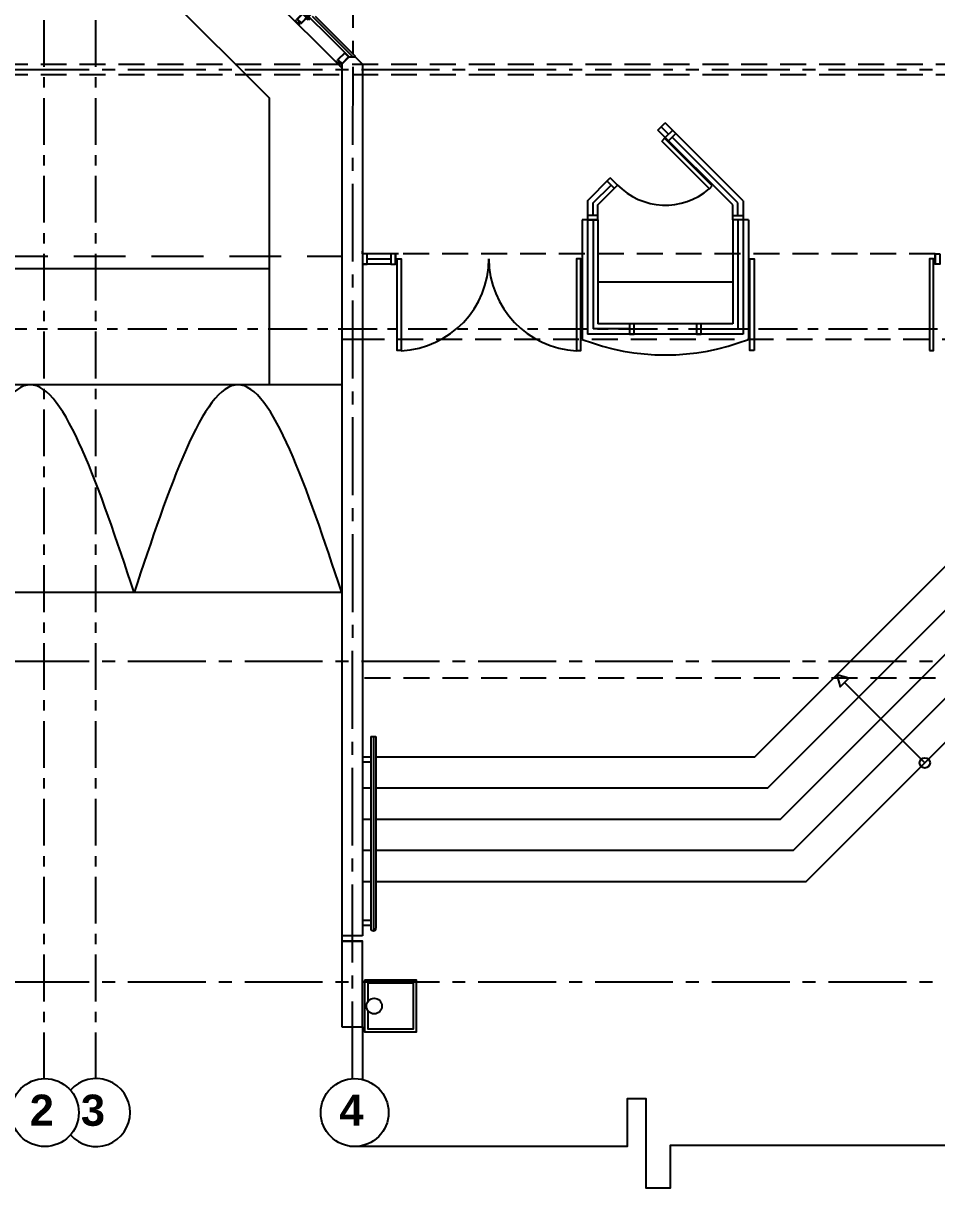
# Model space of a CAD drawing. Extents: x 504.5 to 598.6, y 648.3 to 688.4.
# Drawn here: x 563.94 to 572.74, y 648.29 to 659.51 of the extents above; entities that cross this region are included whole.
import ezdxf

# ---------------------------------------------------------------- set-up
doc = ezdxf.new("R2010")
doc.units = 0
doc.header["$MEASUREMENT"] = 0
for name, pattern in [('CENTER2', [1.125, 0.75, -0.125, 0.125, -0.125]), ('DASHED2', [0.375, 0.25, -0.125]), ('HIDDEN', [0.375, 0.25, -0.125])]:
    doc.linetypes.add(name, pattern=pattern)
for name, color, linetype in [('2', 1, 'CONTINUOUS'), ('9', 1, 'DASHED2'), ('EJES', 6, 'CENTER2'), ('escaleras', 1, 'CONTINUOUS'), ('METAL', 1, 'CONTINUOUS'), ('MUEBLES', 1, 'CONTINUOUS'), ('murosbajos', 3, 'CONTINUOUS'), ('paredes', 2, 'CONTINUOUS'), ('pisoplanta', 1, 'CONTINUOUS'), ('PROYECCIONES', 6, 'HIDDEN'), ('PUERTAS', 1, 'CONTINUOUS'), ('talud', 5, 'CONTINUOUS'), ('texturas', 6, 'CONTINUOUS'), ('ventana', 1, 'CONTINUOUS'), ('ventanas', 1, 'CONTINUOUS'), ('vidrio', 6, 'CONTINUOUS')]:
    doc.layers.add(name, color=color, linetype=linetype)
doc.styles.add('ALR4', font='sanssb__.ttf')

# ---------------------------------------------------------------- blocks, each defined once
blk = doc.blocks.new('apoymuro-cortina')
at = {"layer": 'vidrio', "color": 1, "linetype": 'Continuous'}
for p, q in [((0, 0), (-0.099, 0)), ((0, -0.057), (0, 0)), ((-0.125, -0.001), (-0.125, -0.057)), ((-0.119, 0), (-0.124, 0)), ((-0.124, -0.057), (-0.119, -0.057)), ((-0.122, -0.01), (-0.122, -0.003)), ((-0.122, -0.032), (-0.122, -0.013)), ((-0.096, -0.032), (-0.122, -0.032)), ((-0.122, -0.035), (-0.096, -0.035)), ((-0.122, -0.044), (-0.122, -0.035)), ((-0.122, -0.054), (-0.122, -0.048)), ((-0.121, -0.003), (-0.12, -0.003)), ((-0.12, -0.01), (-0.121, -0.01)), ((-0.121, -0.013), (-0.119, -0.013)), ((-0.119, -0.045), (-0.121, -0.045)), ((-0.121, -0.047), (-0.12, -0.047)), ((-0.12, -0.055), (-0.121, -0.055)), ((-0.12, -0.003), (-0.12, -0.004)), ((-0.12, -0.009), (-0.12, -0.01)), ((-0.12, -0.047), (-0.12, -0.048)), ((-0.12, -0.054), (-0.12, -0.055)), ((-0.119, -0.004), (-0.119, -0.001)), ((-0.119, -0.012), (-0.119, -0.009)), ((-0.119, -0.048), (-0.119, -0.045)), ((-0.119, -0.057), (-0.119, -0.054)), ((-0.1, -0.001), (-0.1, -0.004)), ((-0.1, -0.009), (-0.1, -0.012)), ((-0.1, -0.045), (-0.1, -0.048)), ((-0.1, -0.054), (-0.1, -0.057)), ((-0.099, -0.013), (-0.097, -0.013)), ((-0.097, -0.045), (-0.099, -0.045)), ((-0.099, -0.057), (-0.094, -0.057)), ((-0.098, -0.003), (-0.097, -0.003)), ((-0.098, -0.004), (-0.098, -0.003)), ((-0.098, -0.01), (-0.098, -0.009)), ((-0.097, -0.01), (-0.098, -0.01)), ((-0.098, -0.047), (-0.097, -0.047)), ((-0.098, -0.048), (-0.098, -0.047)), ((-0.098, -0.055), (-0.098, -0.054)), ((-0.097, -0.055), (-0.098, -0.055)), ((-0.096, -0.003), (-0.096, -0.01)), ((-0.096, -0.013), (-0.096, -0.032)), ((-0.096, -0.035), (-0.096, -0.044)), ((-0.096, -0.048), (-0.096, -0.054)), ((-0.094, -0.057), (0, -0.057)), ((-0.093, -0.003), (-0.093, -0.054)), ((-0.004, -0.003), (-0.093, -0.003)), ((-0.093, -0.055), (-0.004, -0.055)), ((-0.003, -0.054), (-0.003, -0.003))]:
    blk.add_line(p, q, dxfattribs=at)
at = {"layer": 'vidrio', "linetype": 'Continuous'}
for p, q in [((-0.04, 0.002), (-0.04, 0.005)), ((-0.04, 0.005), (0.031, 0.005)), ((0.027, 0.002), (-0.04, 0.002)), ((-0.032, 0.006), (-0.032, 0.008)), ((-0.032, 0.008), (-0.006, 0.008)), ((-0.006, 0.006), (-0.032, 0.006)), ((-0.009, 0.01), (-0.029, 0.01)), ((-0.029, 0.01), (-0.029, 0.008)), ((-0.029, 0.008), (-0.009, 0.008)), ((-0.028, 0.011), (-0.028, 0.02)), ((-0.026, 0.021), (-0.011, 0.021)), ((-0.011, 0.011), (-0.026, 0.011)), ((-0.024, 0.02), (-0.024, 0.011)), ((-0.015, 0.021), (-0.023, 0.021)), ((-0.014, 0.011), (-0.014, 0.02)), ((-0.009, 0.02), (-0.009, 0.011)), ((-0.009, 0.008), (-0.009, 0.01)), ((-0.006, 0.008), (-0.006, 0.006)), ((0.027, -0.059), (0.027, 0.002)), ((0.031, -0.063), (0.031, 0.005)), ((-0.105, -0.044), (-0.113, -0.044)), ((-0.04, -0.059), (0.027, -0.059)), ((-0.04, -0.063), (-0.04, -0.059)), ((0.031, -0.063), (-0.04, -0.063)), ((-0.032, -0.063), (-0.032, -0.065)), ((-0.006, -0.063), (-0.032, -0.063)), ((-0.032, -0.065), (-0.006, -0.065)), ((-0.029, -0.068), (-0.029, -0.065)), ((-0.029, -0.065), (-0.009, -0.065)), ((-0.009, -0.068), (-0.029, -0.068)), ((-0.028, -0.069), (-0.028, -0.078)), ((-0.011, -0.068), (-0.026, -0.068)), ((-0.026, -0.078), (-0.011, -0.078)), ((-0.013, -0.005), (-0.025, -0.005)), ((-0.025, -0.005), (-0.025, -0.052)), ((-0.025, -0.052), (-0.013, -0.052)), ((-0.025, -0.083), (-0.025, -0.078)), ((-0.013, -0.079), (-0.025, -0.079)), ((-0.013, -0.081), (-0.025, -0.081)), ((-0.025, -0.083), (-0.024, -0.084)), ((-0.013, -0.083), (-0.025, -0.083)), ((-0.024, -0.078), (-0.024, -0.069)), ((-0.014, -0.084), (-0.024, -0.084)), ((-0.015, -0.078), (-0.023, -0.078)), ((-0.015, -0.08), (-0.023, -0.08)), ((-0.015, -0.082), (-0.023, -0.082)), ((-0.019, -0.084), (-0.019, -0.084)), ((-0.014, -0.069), (-0.014, -0.078)), ((-0.013, -0.083), (-0.014, -0.084)), ((-0.013, -0.052), (-0.013, -0.005)), ((-0.013, -0.083), (-0.013, -0.078)), ((-0.009, -0.065), (-0.009, -0.068)), ((-0.009, -0.078), (-0.009, -0.069)), ((-0.006, -0.065), (-0.006, -0.063))]:
    blk.add_line(p, q, dxfattribs=at)
at = {"layer": 'vidrio', "color": 1, "linetype": 'Continuous', "extrusion": (0, 0, -1)}
for centre, major_axis, start_param, end_param in [((-0.099, -0.001), (0.000451, -0.000451), 2.356194, 3.926991), ((-0.124, -0.001), (0.000451, -0.000451), 2.356194, 3.926991), ((-0.124, -0.057), (0.000451, 0.000451), 2.356194, 3.926991), ((-0.121, -0.003), (0.000451, -0.000451), 2.356194, 3.926991), ((-0.121, -0.01), (0.000451, 0.000451), 2.356194, 3.926991), ((-0.121, -0.013), (0.000451, -0.000451), 2.356194, 3.926991), ((-0.121, -0.044), (0.000451, 0.000451), 2.356194, 3.926991), ((-0.121, -0.048), (0.000451, -0.000451), 2.356194, 3.926991), ((-0.121, -0.054), (0.000451, 0.000451), 2.356194, 3.926991), ((-0.119, -0.004), (0.000451, 0.000451), 2.356194, 3.926991), ((-0.119, -0.009), (0.000451, -0.000451), 2.356194, 3.926991), ((-0.119, -0.048), (0.000451, 0.000451), 2.356194, 3.926991), ((-0.119, -0.054), (0.000451, -0.000451), 2.356194, 3.926991), ((-0.119, -0.001), (0.000451, -0.000451), 3.926991, 5.497787), ((-0.119, -0.004), (0.000451, -0.000451), -0.785398, 0.785398), ((-0.119, -0.009), (0.000451, -0.000451), 3.926991, 5.497787), ((-0.119, -0.012), (0.000451, -0.000451), -0.785398, 0.785398), ((-0.119, -0.045), (0.000451, -0.000451), 3.926991, 5.497787), ((-0.119, -0.048), (0.000451, -0.000451), -0.785398, 0.785398), ((-0.119, -0.054), (0.000451, -0.000451), 3.926991, 5.497787), ((-0.119, -0.057), (0.000451, -0.000451), -0.785398, 0.785398), ((-0.099, -0.004), (0.000451, 0.000451), 2.356194, 3.926991), ((-0.099, -0.009), (0.000451, -0.000451), 2.356194, 3.926991), ((-0.099, -0.012), (0.000451, 0.000451), 2.356194, 3.926991), ((-0.099, -0.045), (0.000451, -0.000451), 2.356194, 3.926991), ((-0.099, -0.048), (0.000451, 0.000451), 2.356194, 3.926991), ((-0.099, -0.054), (0.000451, -0.000451), 2.356194, 3.926991), ((-0.099, -0.057), (0.000451, 0.000451), 2.356194, 3.926991), ((-0.099, -0.004), (0.000451, -0.000451), -0.785398, 0.785398), ((-0.099, -0.009), (0.000451, -0.000451), 3.926991, 5.497787), ((-0.099, -0.048), (0.000451, -0.000451), -0.785398, 0.785398), ((-0.099, -0.054), (0.000451, -0.000451), 3.926991, 5.497787), ((-0.097, -0.003), (0.000451, 0.000451), 5.497787, 7.068583), ((-0.097, -0.01), (0.000451, -0.000451), -0.785398, 0.785398), ((-0.097, -0.013), (0.000451, -0.000451), 3.926991, 5.497787), ((-0.097, -0.044), (0.000451, -0.000451), -0.785398, 0.785398), ((-0.097, -0.048), (0.000451, 0.000451), 5.497787, 7.068583), ((-0.093, -0.003), (0.000361, 0.000361), 3.926991, 5.497787), ((-0.093, -0.054), (0.000361, 0.000361), 2.356194, 3.926991)]:
    blk.add_ellipse(centre, major_axis=major_axis, ratio=1, start_param=start_param, end_param=end_param, dxfattribs=at)
at = {"layer": 'vidrio', "linetype": 'Continuous', "extrusion": (0, 0, -1)}
for centre, major_axis, start_param, end_param in [((-0.026, 0.016), (0.00325, -0.00325), 3.399063, 4.454918), ((-0.026, 0.015), (0.00325, -0.00325), 0.257471, 1.313326), ((-0.019, 0), (0.0144, -0.0144), 3.678281, 4.175701), ((-0.019, 0.031), (0.0144, 0.0144), 2.107484, 2.604904), ((-0.011, 0.016), (0.00325, -0.00325), 3.399063, 4.454918), ((-0.011, 0.015), (0.00325, -0.00325), 0.257471, 1.313326), ((-0.026, -0.073), (0.00325, 0.00325), 4.96986, 6.025715), ((-0.026, -0.074), (0.00325, 0.00325), 1.828267, 2.884122), ((-0.019, -0.088), (0.0144, 0.0144), 5.249077, 5.746497), ((-0.019, -0.058), (0.0144, -0.0144), 0.536688, 1.034108), ((-0.011, -0.073), (0.00325, 0.00325), 4.96986, 6.025715), ((-0.011, -0.074), (0.00325, 0.00325), 1.828267, 2.884122)]:
    blk.add_ellipse(centre, major_axis=major_axis, ratio=1, start_param=start_param, end_param=end_param, dxfattribs=at)
at = {"layer": 'vidrio', "color": 5, "linetype": 'Continuous', "extrusion": (0, 0, -1)}
for centre, major_axis, start_param, end_param in [((-0.004, -0.003), (0.000361, -0.000361), 3.926991, 5.497787), ((-0.004, -0.054), (0.000361, 0.000361), 0.785398, 2.356194)]:
    blk.add_ellipse(centre, major_axis=major_axis, ratio=1, start_param=start_param, end_param=end_param, dxfattribs=at)

msp = doc.modelspace()

# ---------------------------------------------------------------- linework, layer by layer
at = {"layer": '2'}
for points in [[(566.313, 657.143), (559.108, 657.143), (559.108, 676.511), (561.469, 676.511)], [(567.081, 648.695), (569.755, 648.695), (569.755, 649.153), (569.934, 649.153), (569.934, 648.293), (570.17, 648.293), (570.17, 648.702), (574.201, 648.702)]]:
    msp.add_lwpolyline(points, dxfattribs=at)
for centre in [(564.143, 649.017), (567.128, 649.017)]:
    msp.add_circle(centre, 0.327, dxfattribs=at)
msp.add_arc((564.637, 649.017), 0.327, 221.0636, 138.9364, dxfattribs=at)
at = {"layer": '9'}
msp.add_line((567.223, 653.204), (579.062, 653.204), dxfattribs=at)
at = {"layer": 'EJES', "ltscale": 0.6}
for p, q in [((564.136, 649.338), (564.136, 683.009)), ((564.634, 649.338), (564.634, 683.009))]:
    msp.add_line(p, q, dxfattribs=at)
at = {"layer": 'EJES'}
for p, q in [((567.106, 649.338), (567.127, 683.009)), ((554.819, 659.064), (591.526, 659.064)), ((554.819, 653.364), (591.526, 653.364)), ((554.819, 650.276), (591.526, 650.276))]:
    msp.add_line(p, q, dxfattribs=at)
at = {"layer": 'EJES', "ltscale": 0.5}
msp.add_line((554.819, 656.564), (573.114, 656.564), dxfattribs=at)
at = {"layer": 'escaleras'}
for p, q in [((570.982, 652.444), (572.822, 654.283)), ((571.107, 652.144), (573.034, 654.071)), ((571.231, 651.844), (573.246, 653.859)), ((571.355, 651.544), (573.458, 653.647)), ((571.479, 651.244), (573.67, 653.434)), ((572.621, 652.385), (571.846, 653.159)), ((567.333, 652.444), (570.982, 652.444)), ((567.203, 652.144), (567.283, 652.144)), ((567.333, 652.144), (571.107, 652.144)), ((567.203, 651.844), (567.283, 651.844)), ((567.333, 651.844), (571.231, 651.844)), ((567.203, 651.544), (567.283, 651.544)), ((567.333, 651.544), (571.355, 651.544)), ((567.203, 651.244), (567.283, 651.244)), ((567.333, 651.244), (571.479, 651.244)), ((567.203, 649.843), (567.203, 649.338))]:
    msp.add_line(p, q, dxfattribs=at)
msp.add_lwpolyline([(571.772, 653.234), (571.804, 653.116), (571.889, 653.202)], close=True, dxfattribs=at)
msp.add_circle((572.621, 652.385), 0.05, dxfattribs=at)
at = {"layer": 'METAL'}
msp.add_circle((567.316, 650.043), 0.075, dxfattribs=at)
at = {"layer": 'MUEBLES'}
msp.add_line((567.203, 657.289), (567.203, 657.314), dxfattribs=at)
msp.add_line((567.203, 657.289), (567.203, 657.314), dxfattribs=at)
for points in [[(569.371, 657.614), (569.471, 657.614), (569.471, 657.658), (569.371, 657.658)], [(570.871, 657.614), (570.771, 657.614), (570.771, 657.658), (570.871, 657.658)], [(567.203, 657.289), (567.203, 657.189), (567.247, 657.189), (567.247, 657.289)], [(567.477, 657.289), (567.477, 657.189), (567.521, 657.189), (567.521, 657.289)], [(572.765, 657.289), (572.765, 657.189), (572.721, 657.189), (572.721, 657.289)], [(569.777, 656.614), (569.777, 656.514), (569.821, 656.514), (569.821, 656.614)], [(570.421, 656.614), (570.421, 656.514), (570.465, 656.514), (570.465, 656.614)]]:
    msp.add_lwpolyline(points, close=True, dxfattribs=at)
msp.add_arc((570.121, 658.522), 2.208, 248.7607, 291.2393, dxfattribs=at)
at = {"layer": 'murosbajos'}
for p, q in [((567.003, 656.464), (567.003, 650.718)), ((567.203, 656.489), (567.203, 650.718)), ((567.003, 650.668), (567.203, 650.668))]:
    msp.add_line(p, q, dxfattribs=at)
at = {"layer": 'murosbajos', "color": 5}
for p, q in [((567.283, 652.638), (567.283, 650.793)), ((567.283, 652.638), (567.333, 652.638)), ((567.333, 652.638), (567.333, 650.793)), ((567.203, 652.444), (567.283, 652.444)), ((567.203, 652.394), (567.283, 652.394)), ((567.283, 650.868), (567.203, 650.868)), ((567.283, 650.818), (567.203, 650.818))]:
    msp.add_line(p, q, dxfattribs=at)
at = {"layer": 'murosbajos', "color": 6}
msp.add_line((567.308, 652.638), (567.308, 650.768), dxfattribs=at)
at = {"layer": 'murosbajos', "color": 5}
msp.add_arc((567.308, 650.793), 0.025, 180, 0, dxfattribs=at)
at = {"layer": 'paredes'}
for p, q in [((567.003, 659.114), (567.074, 659.185)), ((567.003, 659.114), (567.003, 656.464)), ((567.074, 659.185), (567.133, 659.185)), ((567.203, 659.114), (567.133, 659.185)), ((567.203, 659.114), (567.203, 656.464)), ((567.203, 656.464), (567.003, 656.464))]:
    msp.add_line(p, q, dxfattribs=at)
at = {"layer": 'paredes', "color": 1}
msp.add_line((567.003, 650.718), (567.003, 650.668), dxfattribs=at)
at = {"layer": 'paredes', "color": 3}
msp.add_line((567.203, 650.718), (567.003, 650.718), dxfattribs=at)
at = {"layer": 'paredes'}
msp.add_lwpolyline([(567.003, 649.843), (567.203, 649.843), (567.203, 650.668), (567.003, 650.668)], close=True, dxfattribs=at)
at = {"layer": 'pisoplanta', "color": 6}
for p, q in [((566.718, 659.576), (567.109, 659.185)), ((566.747, 659.576), (567.133, 659.19)), ((567.133, 659.185), (567.133, 659.19))]:
    msp.add_line(p, q, dxfattribs=at)
at = {"layer": 'PROYECCIONES'}
for p, q in [((559.978, 659.114), (572.966, 659.114)), ((559.978, 659.014), (572.981, 659.014)), ((572.721, 657.289), (567.521, 657.289)), ((573.039, 656.464), (567.203, 656.464))]:
    msp.add_line(p, q, dxfattribs=at)
at = {"layer": 'PROYECCIONES', "color": 3, "ltscale": 2}
msp.add_line((561.421, 657.264), (567.003, 657.264), dxfattribs=at)
at = {"layer": 'PUERTAS'}
for points in [[(567.576, 656.355), (567.536, 656.355), (567.536, 657.239), (567.576, 657.239)], [(569.266, 656.355), (569.306, 656.355), (569.306, 657.239), (569.266, 657.239)], [(570.976, 656.355), (570.936, 656.355), (570.936, 657.239), (570.976, 657.239)], [(572.666, 656.355), (572.706, 656.355), (572.706, 657.239), (572.666, 657.239)]]:
    msp.add_lwpolyline(points, close=True, dxfattribs=at)
for centre, start, end in [((567.536, 657.239), 272.5905, 0), ((569.306, 657.239), 180, 267.4095)]:
    msp.add_arc(centre, 0.885, start, end, dxfattribs=at)
at = {"layer": 'talud'}
for p, q in [((567.003, 656.027), (557.778, 656.027)), ((567.003, 654.027), (555.778, 654.027))]:
    msp.add_line(p, q, dxfattribs=at)
at = {"layer": 'texturas', "color": 1}
for p, q in [((563.353, 661.739), (566.303, 658.789)), ((566.303, 658.789), (566.303, 656.027))]:
    msp.add_line(p, q, dxfattribs=at)
at = {"layer": 'texturas'}
for points in [[(565.003, 654.027), (564.003, 656.027), (563.003, 654.027)], [(567.003, 654.027), (566.003, 656.027), (565.003, 654.027)]]:
    msp.add_spline(points, degree=3, dxfattribs=at)
at = {"layer": 'ventana'}
for p, q in [((570.05, 658.479), (570.121, 658.549)), ((570.871, 657.799), (570.121, 658.549)), ((570.771, 657.758), (570.05, 658.479)), ((570.152, 658.439), (570.081, 658.51)), ((570.121, 658.408), (570.192, 658.479)), ((570.152, 658.377), (570.223, 658.448)), ((570.121, 658.408), (570.086, 658.373)), ((570.545, 657.914), (570.086, 658.373)), ((570.573, 657.942), (570.114, 658.401)), ((569.371, 657.799), (569.591, 658.019)), ((569.63, 657.917), (569.56, 657.988)), ((569.661, 657.948), (569.591, 658.019)), ((569.471, 657.758), (569.661, 657.948)), ((570.545, 657.914), (570.573, 657.942)), ((569.371, 657.799), (569.371, 656.514)), ((569.471, 657.658), (569.471, 657.758)), ((570.771, 657.658), (570.771, 657.758)), ((570.871, 657.799), (570.871, 656.514)), ((569.471, 657.614), (569.321, 657.614)), ((569.321, 657.614), (569.321, 656.464)), ((569.471, 657.614), (569.471, 656.614)), ((570.921, 657.614), (570.771, 657.614)), ((570.771, 657.614), (570.771, 656.614)), ((570.921, 657.614), (570.921, 656.464)), ((567.55, 657.289), (567.203, 657.289)), ((567.477, 657.189), (567.203, 657.189)), ((567.521, 657.289), (567.521, 657.189)), ((572.721, 657.289), (572.721, 657.189)), ((570.771, 657.014), (569.471, 657.014)), ((570.871, 656.514), (569.371, 656.514)), ((570.771, 656.614), (569.471, 656.614))]:
    msp.add_line(p, q, dxfattribs=at)
at = {"layer": 'ventana', "color": 6}
for p, q in [((570.821, 657.779), (570.188, 658.412)), ((569.427, 657.779), (569.598, 657.95)), ((569.427, 657.658), (569.427, 657.779)), ((570.821, 657.658), (570.821, 657.779)), ((569.427, 657.614), (569.427, 656.564)), ((570.821, 657.614), (570.821, 656.564)), ((569.783, 656.564), (569.427, 656.564)), ((570.465, 656.564), (570.821, 656.564))]:
    msp.add_line(p, q, dxfattribs=at)
at = {"layer": 'ventana', "color": 1}
msp.add_line((567.247, 657.239), (567.477, 657.239), dxfattribs=at)
at = {"layer": 'ventana'}
msp.add_arc((570.122, 658.407), 0.65, 224.3938, 310.5883, dxfattribs=at)
at = {"layer": 'ventanas'}
msp.add_line((567.074, 659.185), (564.178, 662.08), dxfattribs=at)
at = {"layer": 'ventanas', "color": 6}
msp.add_lwpolyline([(567.224, 650.293), (567.224, 649.793), (567.724, 649.793), (567.724, 650.293)], close=True, dxfattribs=at)
msp.add_lwpolyline([(567.254, 649.999), (567.254, 649.823), (567.694, 649.823), (567.694, 650.263), (567.254, 650.263), (567.254, 650.086)], dxfattribs=at)
at = {"layer": 'vidrio', "color": 6}
for p, q in [((564.053, 662.029), (567.003, 659.079)), ((566.969, 659.129), (566.975, 659.135))]:
    msp.add_line(p, q, dxfattribs=at)
at = {"layer": 'vidrio', "color": 1, "linetype": 'Continuous'}
for p, q in [((567.034, 659.225), (566.964, 659.155)), ((567.033, 659.221), (566.97, 659.158)), ((567.074, 659.185), (567.034, 659.225)), ((567.07, 659.185), (567.034, 659.221)), ((566.949, 659.141), (566.946, 659.137)), ((566.946, 659.137), (566.985, 659.097)), ((566.952, 659.139), (566.95, 659.141)), ((566.95, 659.138), (566.951, 659.139)), ((566.954, 659.132), (566.95, 659.137)), ((566.951, 659.139), (566.951, 659.138)), ((566.955, 659.134), (566.956, 659.133)), ((566.956, 659.133), (566.955, 659.132)), ((566.958, 659.133), (566.956, 659.135)), ((566.957, 659.131), (566.958, 659.132)), ((566.97, 659.116), (566.957, 659.13)), ((566.964, 659.155), (566.966, 659.152)), ((566.966, 659.154), (566.967, 659.155)), ((566.967, 659.153), (566.966, 659.154)), ((566.968, 659.155), (566.972, 659.151)), ((566.969, 659.149), (566.972, 659.146)), ((566.97, 659.157), (567.006, 659.121)), ((566.971, 659.149), (566.97, 659.15)), ((566.988, 659.135), (566.97, 659.116)), ((566.972, 659.15), (566.971, 659.149)), ((566.972, 659.115), (566.99, 659.133)), ((566.978, 659.108), (566.972, 659.115)), ((566.973, 659.146), (566.974, 659.148)), ((566.975, 659.148), (566.988, 659.135)), ((566.981, 659.109), (566.979, 659.108)), ((566.981, 659.106), (566.982, 659.107)), ((566.986, 659.101), (566.981, 659.105)), ((566.984, 659.107), (566.982, 659.109)), ((566.982, 659.107), (566.983, 659.106)), ((566.986, 659.097), (566.99, 659.1)), ((566.99, 659.101), (566.987, 659.104)), ((566.987, 659.103), (566.987, 659.102)), ((566.987, 659.102), (566.987, 659.101)), ((566.99, 659.133), (566.997, 659.126)), ((566.997, 659.125), (566.995, 659.124)), ((566.995, 659.123), (566.997, 659.121)), ((566.997, 659.123), (566.998, 659.124)), ((566.998, 659.122), (566.997, 659.123)), ((566.999, 659.124), (567.004, 659.119)), ((567.001, 659.117), (567.003, 659.115)), ((567.003, 659.117), (567.002, 659.118)), ((567.004, 659.118), (567.003, 659.117)), ((567.004, 659.115), (567.008, 659.118)), ((567.007, 659.121), (567.07, 659.184)), ((567.008, 659.118), (567.074, 659.185))]:
    msp.add_line(p, q, dxfattribs=at)
at = {"layer": 'vidrio', "linetype": 'Continuous'}
msp.add_line((566.99, 659.12), (566.984, 659.114), dxfattribs=at)
at = {"layer": 'vidrio', "color": 1, "linetype": 'Continuous', "extrusion": (0, 0, -1)}
for centre, major_axis, start_param, end_param in [((566.946, 659.137), (0.000638, 0), 2.356194, 3.926991), ((566.95, 659.141), (0.000638, 0), 3.926991, 5.497787), ((566.95, 659.137), (0.000638, 0), 2.356194, 3.926991), ((566.952, 659.138), (0, 0.000638), 2.356194, 3.926991), ((566.952, 659.138), (0.000638, 0), -0.785398, 0.785398), ((566.954, 659.133), (0, 0.000638), 2.356194, 3.926991), ((566.955, 659.135), (0.000638, 0), 3.926991, 5.497787), ((566.955, 659.135), (0.000638, 0), 2.356194, 3.926991), ((566.957, 659.13), (0.000638, 0), 2.356194, 3.926991), ((566.958, 659.132), (0.000638, 0), -0.785398, 0.785398), ((566.964, 659.155), (0.000638, 0), 2.356194, 3.926991), ((566.966, 659.153), (0, 0.000638), 2.356194, 3.926991), ((566.967, 659.155), (0, 0.000638), 5.497787, 7.068583), ((566.966, 659.153), (0.000638, 0), -0.785398, 0.785398), ((566.97, 659.149), (0.000638, 0), 3.926991, 5.497787), ((566.97, 659.149), (0.000638, 0), 2.356194, 3.926991), ((566.97, 659.158), (0, 0.00051), 3.926991, 5.497787), ((566.972, 659.15), (0.000638, 0), -0.785398, 0.785398), ((566.972, 659.147), (0, 0.000638), 2.356194, 3.926991), ((566.975, 659.147), (0.000638, 0), 3.926991, 5.497787), ((566.979, 659.108), (0, 0.000638), 2.356194, 3.926991), ((566.981, 659.109), (0.000638, 0), 3.926991, 5.497787), ((566.982, 659.106), (0.000638, 0), 2.356194, 3.926991), ((566.983, 659.107), (0, 0.000638), 2.356194, 3.926991), ((566.983, 659.107), (0.000638, 0), -0.785398, 0.785398), ((566.986, 659.097), (0, 0.000638), 2.356194, 3.926991), ((566.987, 659.103), (0.000638, 0), 2.356194, 3.926991), ((566.986, 659.101), (0, 0.000638), 2.356194, 3.926991), ((566.987, 659.103), (0.000638, 0), 3.926991, 5.497787), ((566.989, 659.101), (0.000638, 0), -0.785398, 0.785398), ((566.996, 659.123), (0.000638, 0), 2.356194, 3.926991), ((566.996, 659.126), (0.000638, 0), -0.785398, 0.785398), ((566.998, 659.121), (0, 0.000638), 2.356194, 3.926991), ((566.999, 659.123), (0, 0.000638), 5.497787, 7.068583), ((566.998, 659.121), (0.000638, 0), -0.785398, 0.785398), ((567.001, 659.118), (0.000638, 0), 3.926991, 5.497787), ((567.001, 659.118), (0.000638, 0), 2.356194, 3.926991), ((567.004, 659.115), (0, 0.000638), 2.356194, 3.926991), ((567.006, 659.122), (0, 0.00051), 2.356194, 3.926991)]:
    msp.add_ellipse(centre, major_axis=major_axis, ratio=1, start_param=start_param, end_param=end_param, dxfattribs=at)
at = {"layer": 'vidrio', "color": 5, "linetype": 'Continuous', "extrusion": (0, 0, -1)}
msp.add_ellipse((567.069, 659.185), major_axis=(0, 0.00051), ratio=1, start_param=0.785398, end_param=2.356194, dxfattribs=at)

# ---------------------------------------------------------------- block references
at = {"layer": 'paredes', "color": 6, "rotation": 45}
msp.add_blockref('apoymuro-cortina', (566.642, 659.617), dxfattribs=at)

# ---------------------------------------------------------------- texts
at = {"layer": '2', "style": 'ALR4'}
for s, p in [('2', (563.997, 648.89)), ('3', (564.49, 648.89)), ('4', (566.981, 648.89))]:
    msp.add_text(s, height=0.3, dxfattribs=at).set_placement(p)

doc.saveas('drawing.dxf')
